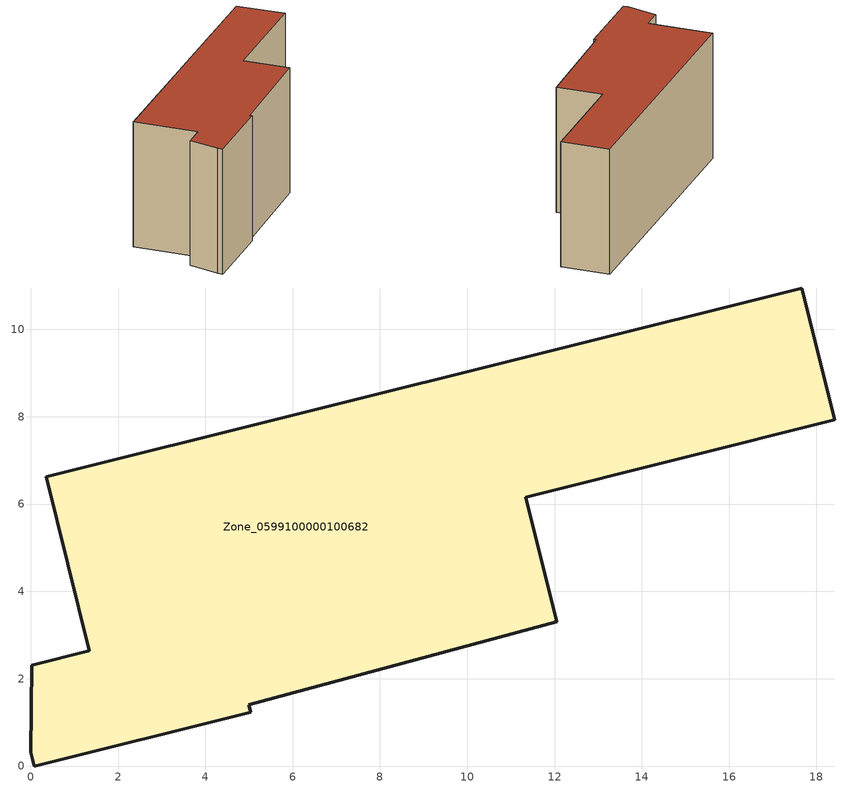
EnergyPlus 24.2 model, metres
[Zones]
Zone_0599100000100682
 floor ground (C_G): 5,1.4 5.04,1.23 0.08,0 0,0.32 0.02,2.31 1.34,2.64 0.36,6.62 17.66,10.95 18.42,7.93 11.34,6.15 12.05,3.3 z0
 wall outside (C_F): 1.34,2.64 0.02,2.31 0,0.32 0.08,0 5.04,1.23 5,1.4 12.05,3.3 11.34,6.15 18.42,7.93 17.66,10.95 0.36,6.62 1.34,2.64 z0:8.15
 roof outside (C_R): 17.66,10.95 0.36,6.62 1.34,2.64 0.02,2.31 0,0.32 0.08,0 5.04,1.23 5,1.4 12.05,3.3 11.34,6.15 18.42,7.93 z8.15
[BUILDING]
Pand.0599100000100682: North Axis=0; Terrain=City; Loads Convergence Tolerance Value=0.04; Temperature Convergence Tolerance Value=0.4; Solar Distribution=FullExterior; Maximum Number of Warmup Days=25; Minimum Number of Warmup Days=1
[Site:Location]
Rotterdam.The.Hague.AP_ZH_NLD Design_Conditions: Latitude=51.96; Longitude=4.45; Time Zone=1; Elevation=-4.5
[SITE:GROUNDTEMPERATURE:BUILDINGSURFACE]
18, 18, 18, 18, 18, 18, 18, 18, 18, 18, 18, 18
[MATERIAL] Thermal Absorptance=0.9; Solar Absorptance=0.7; Visible Absorptance=0.7
Name | Roughness | Thickness | Conductivity | Density | Specific Heat
G.TI.1975-1991 | MediumSmooth | 0.15 | 0.288461 | 540 | 1210
F.TI.1975-1991 | Rough | 0.3 | 0.230769 | 1920 | 840
R.TI.1975-1991 | MediumRough | 0.2 | 0.153846 | 1500 | 1000
[CONSTRUCTION]
C_G: G.TI.1975-1991
C_F: F.TI.1975-1991
C_R: R.TI.1975-1991
[ZONE]
Zone_0599100000100682: Type=1; Multiplier=1; Ceiling Height=Autocalculate; Volume=Autocalculate; Floor Area=autocalculate; Part of Total Floor Area=Yes
[ZONEINFILTRATION:DESIGNFLOWRATE]
Infil_Zone_0599100000100682: Zone or ZoneList or Space or SpaceList=Zone_0599100000100682; Schedule=AlwaysOn; Design Flow Rate Calculation Method=Flow/Area; Flow Rate per Floor Area=0.003; Constant Term Coefficient=1; Temperature Term Coefficient=0; Velocity Term Coefficient=0; Velocity Squared Term Coefficient=0
[HVACTEMPLATE:ZONE:IDEALLOADSAIRSYSTEM]
Zone_0599100000100682: Maximum Heating Supply Air Temperature=50; Minimum Cooling Supply Air Temperature=13; Maximum Heating Supply Air Humidity Ratio=0.0156; Minimum Cooling Supply Air Humidity Ratio=0.0077; Heating Limit=NoLimit; Cooling Limit=NoLimit; Dehumidification Control Type=ConstantSensibleHeatRatio; Cooling Sensible Heat Ratio=0.7; Dehumidification Setpoint=60; Humidification Control Type=None; Humidification Setpoint=30; Outdoor Air Method=None; Outdoor Air Flow Rate per Person=0.00944; Outdoor Air Flow Rate per Zone Floor Area=0; Outdoor Air Flow Rate per Zone=0; Demand Controlled Ventilation Type=None; Outdoor Air Economizer Type=NoEconomizer; Heat Recovery Type=None; Sensible Heat Recovery Effectiveness=0.7; Latent Heat Recovery Effectiveness=0.65
[ZONECONTROL:THERMOSTAT]
ThermostatControl_Zone_0599100000100682: Zone or ZoneList=Zone_0599100000100682; Control Type Schedule=DualSetpointControlType; Control 1=Thermostat_Zone_0599100000100682; Temperature Difference Between Cutout And Setpoint=0
[THERMOSTATSETPOINT:DUALSETPOINT]
Thermostat_Zone_0599100000100682: Heating Setpoint Temperature Schedule=HeatingSetpoint_Zone_0599100000100682; Cooling Setpoint Temperature Schedule=CoolingSetpoint_Zone_0599100000100682
[SCHEDULE:COMPACT]
HeatingSetpoint_Zone_0599100000100682: Through: 12/31, For: AllDays, Until: 24:00, 21
CoolingSetpoint_Zone_0599100000100682: Through: 12/31, For: AllDays, Until: 24:00, 24
DualSetpointControlType: Through: 12/31, For: AllDays, Until: 24:00, 4
AlwaysOn: Through: 12/31, For: AllDays, Until: 24:00, 1
